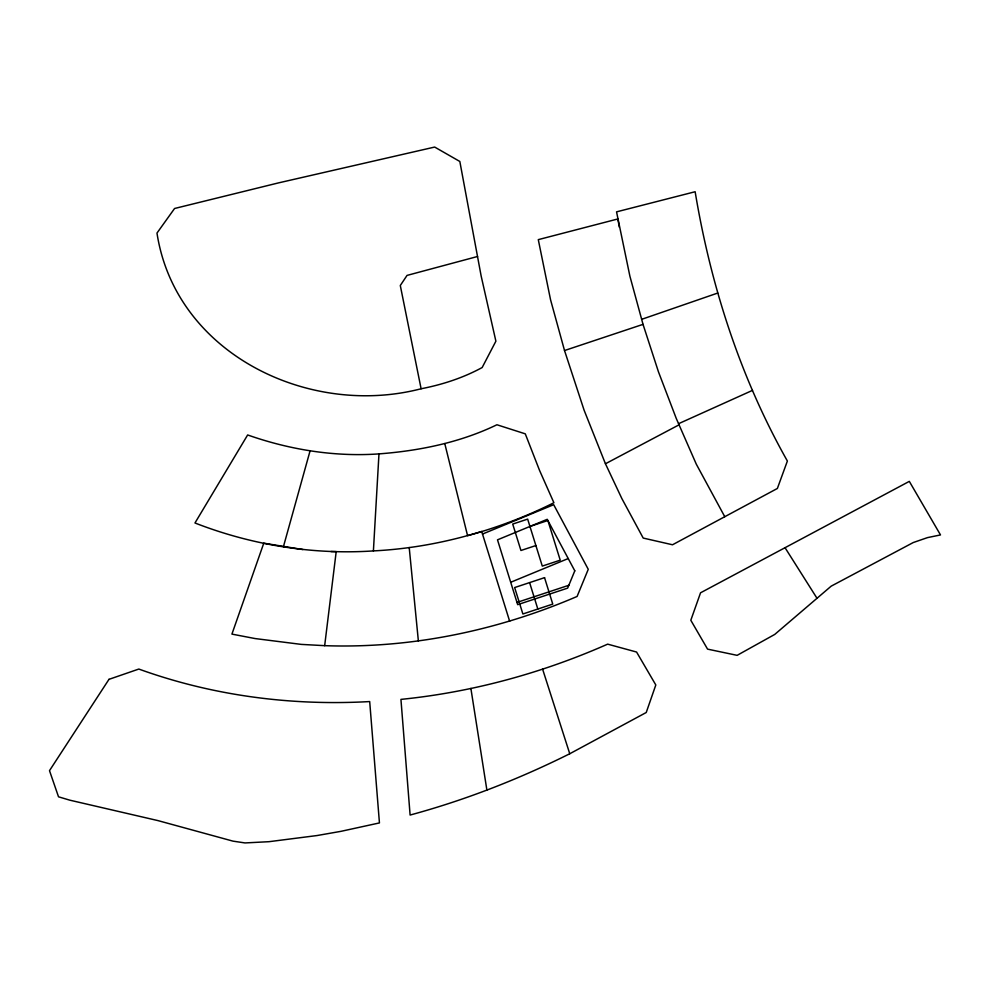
<?xml version="1.0" encoding="UTF-8"?>
<svg xmlns="http://www.w3.org/2000/svg" width="990" height="990" viewBox="0 0 990 990"><rect width="100%" height="100%" fill="white"/><g stroke="black" fill="none" stroke-linecap="round" stroke-linejoin="round"><path stroke-width="1.49" d="M378.972 453.89C334.484 457.021 289.612 449.707 247.649 434.957L194.968 522.98C251.497 545.02 312.815 554.957 373.403 550.91L378.972 453.89C419.488 450.809 460.152 442.518 496.93 424.76L525.282 433.843L539.538 470.386L553.905 502.747C526.296 516.533 497.339 527.534 467.565 535.652L444.77 443.57M302.89 549.561L263.773 543.188L231.92 634.107L255.098 638.562L301.257 644.391L324.671 645.666L336.204 551.591L330.969 551.554M283.412 546.728L310.118 450.697M817.01 598.282L831.179 586.154L913.25 542.545L927.531 537.607L940.5 534.934L909.315 481.375L700.549 592.8L690.81 620.26L707.565 649.131L737.129 655.343L774.737 634.429L817.01 598.282L785.058 547.73M724.767 516.706L696.292 464.161L676.269 418.461L658.461 371.844L643.03 324.361L629.888 276.161L616.547 211.86L695.141 191.738C710.721 285.714 740.446 377.933 787.384 461.031L777.373 488.466L672.519 544.772L643.203 538.065L621.844 498.539L605.447 463.766L679.029 424.834M569.757 753.749C518.673 779.204 465.226 800.106 410.107 815.042L400.938 699.385C472.205 692.22 542.186 673.052 607.662 644.144L636.57 652.039L655.813 684.969L646.235 712.503L569.757 753.749L542.57 669.054M678.534 423.72L752.511 390.369M482.501 534.056L553.682 504.69L588.258 569.312L577.096 596.45C497.685 630.581 411.209 648.71 324.671 645.666M510.704 582.269L568.223 558.546M641.693 319.325L717.725 293.052M605.447 463.766L584.112 410.219L564.523 350.534L643.03 324.361M529.947 526.457L547.878 520.517L560.229 560.167L542.285 566.094L527.658 519.119L512.709 524.069L520.938 550.49L535.887 545.552M516.978 602.427L568.842 585.276M477.564 256.484L407.039 275.406L400.294 285.504L421.109 388.761C442.357 384.64 463.097 377.908 482.155 367.538L495.891 341.191L481.152 276.012L459.83 161.469L434.672 147.065L278.4 182.915L174.574 208.494L156.977 233.071C175.589 353.925 309.029 417.966 421.109 388.761M373.403 550.91C410.132 549.079 446.589 542.334 481.697 531.469L509.664 621.275M529.601 582.615L537.83 609.036M564.523 350.534L550.564 299.809L538.288 239.642L617.834 218.963L619.344 227.217M470.881 688.434L486.882 790.045M409.216 547.544L418.374 641M574.794 570.822L567.666 588.122L517.671 604.655L497.5 539.835L547.235 519.317L574.794 570.822M108.987 679.338L49.5 770.653L58.521 796.814L69.844 800.18L157.942 820.599L232.996 841.141L245.013 842.936L269.008 841.686L317.023 835.548L340.944 831.34L379.442 822.925L369.691 701.563C291.468 705.994 212.615 695.747 138.823 669.054L108.987 679.338M544.55 577.665L514.652 587.553L522.881 613.986L552.767 604.098L544.55 577.665"/></g></svg>
